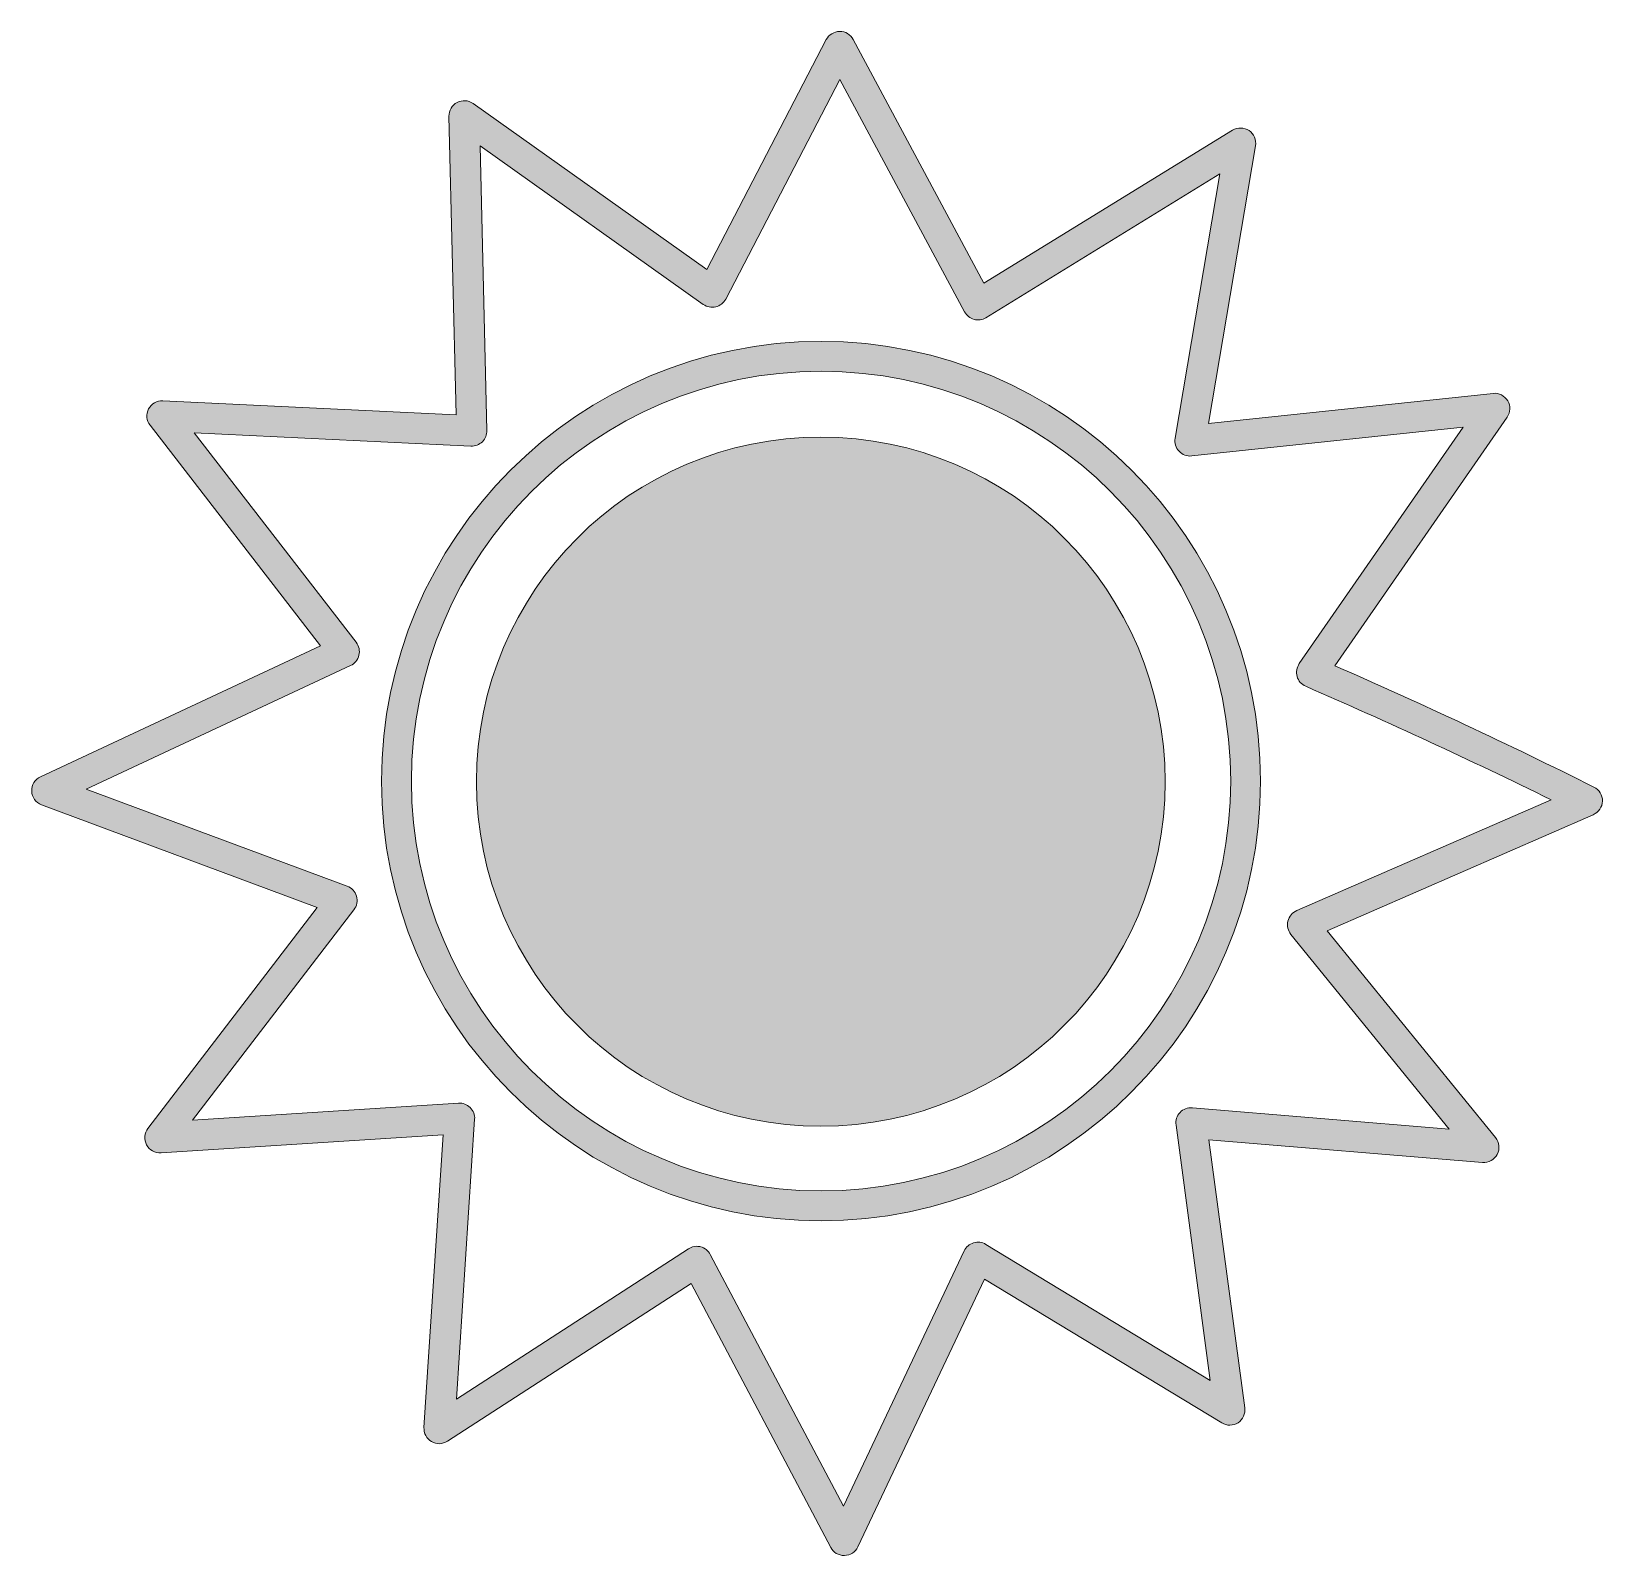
# Model space of a CAD drawing. Header units: inches. Extents: x 61.4 to 73.4, y -11.9 to -0.2.
import ezdxf

# ---------------------------------------------------------------- set-up
doc = ezdxf.new("R2010")
doc.units = ezdxf.units.IN
doc.header["$MEASUREMENT"] = 0
doc.layers.add('Layer 1', color=7, linetype='Continuous')

msp = doc.modelspace()

# ---------------------------------------------------------------- hatches: boundary and pattern name
at = {"layer": 'Layer 1', "true_color": 0xffffff}
h = msp.add_hatch(color=7, dxfattribs=at)
h.dxf.hatch_style = 2
edge = h.paths.add_edge_path()
edge.add_spline(control_points=[(73.318, -6.019), (72.669, -5.695), (72.003, -5.384), (71.339, -5.093), (71.339, -5.093), (72.654, -3.195), (72.654, -3.195), (72.68, -3.158), (72.682, -3.109), (72.659, -3.07), (72.636, -3.031), (72.592, -3.008), (72.547, -3.013), (72.547, -3.013), (70.374, -3.243), (70.374, -3.243), (70.374, -3.243), (70.733, -1.122), (70.733, -1.122), (70.74, -1.077), (70.721, -1.032), (70.683, -1.006), (70.645, -0.981), (70.596, -0.98), (70.557, -1.004), (70.557, -1.004), (68.657, -2.172), (68.657, -2.172), (68.657, -2.172), (67.659, -0.311), (67.659, -0.311), (67.639, -0.273), (67.599, -0.249), (67.556, -0.249), (67.513, -0.25), (67.473, -0.274), (67.453, -0.312), (67.453, -0.312), (66.54, -2.067), (66.54, -2.067), (66.54, -2.067), (64.755, -0.799), (64.755, -0.799), (64.719, -0.774), (64.672, -0.771), (64.633, -0.792), (64.594, -0.812), (64.57, -0.853), (64.571, -0.897), (64.571, -0.897), (64.625, -3.176), (64.625, -3.176), (64.625, -3.176), (62.384, -3.069), (62.384, -3.069), (62.384, -3.069), (62.384, -3.069), (62.384, -3.069), (62.339, -3.066), (62.297, -3.092), (62.276, -3.132), (62.255, -3.172), (62.259, -3.221), (62.287, -3.257), (62.287, -3.257), (63.589, -4.942), (63.589, -4.942), (63.589, -4.942), (61.45, -5.94), (61.45, -5.94), (61.407, -5.96), (61.381, -6.003), (61.383, -6.05), (61.385, -6.097), (61.414, -6.138), (61.458, -6.155), (61.458, -6.155), (63.565, -6.939), (63.565, -6.939), (63.565, -6.939), (62.271, -8.626), (62.271, -8.626), (62.243, -8.662), (62.239, -8.711), (62.261, -8.751), (62.282, -8.791), (62.324, -8.816), (62.371, -8.812), (62.371, -8.812), (64.526, -8.674), (64.526, -8.674), (64.526, -8.674), (64.38, -10.909), (64.38, -10.909), (64.377, -10.953), (64.399, -10.995), (64.438, -11.017), (64.476, -11.04), (64.522, -11.038), (64.56, -11.014), (64.56, -11.014), (66.421, -9.81), (66.421, -9.81), (66.421, -9.81), (67.487, -11.825), (67.487, -11.825), (67.507, -11.864), (67.546, -11.887), (67.592, -11.887), (67.637, -11.886), (67.676, -11.861), (67.695, -11.821), (67.695, -11.821), (68.662, -9.777), (68.662, -9.777), (68.662, -9.777), (70.475, -10.875), (70.475, -10.875), (70.513, -10.898), (70.561, -10.897), (70.599, -10.873), (70.636, -10.848), (70.656, -10.804), (70.65, -10.76), (70.65, -10.76), (70.375, -8.713), (70.375, -8.713), (70.375, -8.713), (72.467, -8.886), (72.467, -8.886), (72.513, -8.89), (72.557, -8.865), (72.579, -8.824), (72.601, -8.783), (72.596, -8.733), (72.566, -8.696), (72.566, -8.696), (71.28, -7.116), (71.28, -7.116), (71.28, -7.116), (73.313, -6.23), (73.313, -6.23), (73.354, -6.212), (73.381, -6.171), (73.383, -6.126), (73.384, -6.081), (73.359, -6.039), (73.318, -6.019)], knot_values=[0, 0, 0, 0, 1, 1, 1, 2, 2, 2, 3, 3, 3, 4, 4, 4, 5, 5, 5, 6, 6, 6, 7, 7, 7, 8, 8, 8, 9, 9, 9, 10, 10, 10, 11, 11, 11, 12, 12, 12, 13, 13, 13, 14, 14, 14, 15, 15, 15, 16, 16, 16, 17, 17, 17, 18, 18, 18, 19, 19, 19, 20, 20, 20, 21, 21, 21, 22, 22, 22, 23, 23, 23, 24, 24, 24, 25, 25, 25, 26, 26, 26, 27, 27, 27, 28, 28, 28, 29, 29, 29, 30, 30, 30, 31, 31, 31, 32, 32, 32, 33, 33, 33, 34, 34, 34, 35, 35, 35, 36, 36, 36, 37, 37, 37, 38, 38, 38, 39, 39, 39, 40, 40, 40, 41, 41, 41, 42, 42, 42, 43, 43, 43, 44, 44, 44, 45, 45, 45, 46, 46, 46, 47, 47, 47, 48, 48, 48, 49, 49, 49, 49], degree=3, periodic=1)
edge = h.paths.add_edge_path()
edge.add_spline(control_points=[(70.125, -8.6), (70.125, -8.6), (70.387, -10.55), (70.387, -10.55), (70.387, -10.55), (68.672, -9.511), (68.672, -9.511), (68.644, -9.494), (68.61, -9.49), (68.578, -9.499), (68.547, -9.509), (68.521, -9.531), (68.507, -9.561), (68.507, -9.561), (67.584, -11.511), (67.584, -11.511), (67.584, -11.511), (66.567, -9.588), (66.567, -9.588), (66.552, -9.56), (66.525, -9.538), (66.494, -9.53), (66.484, -9.528), (66.474, -9.526), (66.465, -9.526), (66.442, -9.526), (66.42, -9.533), (66.401, -9.545), (66.401, -9.545), (64.628, -10.693), (64.628, -10.693), (64.628, -10.693), (64.767, -8.556), (64.767, -8.556), (64.769, -8.523), (64.757, -8.49), (64.733, -8.467), (64.709, -8.443), (64.677, -8.431), (64.643, -8.433), (64.643, -8.433), (62.612, -8.564), (62.612, -8.564), (62.612, -8.564), (63.845, -6.956), (63.845, -6.956), (63.868, -6.927), (63.875, -6.888), (63.865, -6.853), (63.855, -6.817), (63.828, -6.789), (63.793, -6.776), (63.793, -6.776), (61.8, -6.034), (61.8, -6.034), (61.8, -6.034), (63.819, -5.091), (63.819, -5.091), (63.851, -5.076), (63.874, -5.048), (63.883, -5.013), (63.891, -4.979), (63.884, -4.943), (63.862, -4.914), (63.862, -4.914), (62.625, -3.314), (62.625, -3.314), (62.625, -3.314), (64.739, -3.415), (64.739, -3.415), (64.77, -3.417), (64.803, -3.404), (64.826, -3.382), (64.849, -3.359), (64.861, -3.328), (64.861, -3.296), (64.861, -3.296), (64.809, -1.124), (64.809, -1.124), (64.809, -1.124), (66.514, -2.334), (66.514, -2.334), (66.541, -2.353), (66.576, -2.36), (66.609, -2.352), (66.641, -2.344), (66.669, -2.323), (66.685, -2.293), (66.685, -2.293), (67.558, -0.615), (67.558, -0.615), (67.558, -0.615), (68.51, -2.391), (68.51, -2.391), (68.525, -2.419), (68.551, -2.44), (68.582, -2.448), (68.613, -2.457), (68.646, -2.452), (68.673, -2.435), (68.673, -2.435), (70.46, -1.336), (70.46, -1.336), (70.46, -1.336), (70.118, -3.356), (70.118, -3.356), (70.112, -3.391), (70.124, -3.428), (70.148, -3.455), (70.174, -3.482), (70.209, -3.495), (70.245, -3.491), (70.245, -3.491), (72.318, -3.272), (72.318, -3.272), (72.318, -3.272), (71.067, -5.076), (71.067, -5.076), (71.047, -5.105), (71.041, -5.141), (71.05, -5.175), (71.06, -5.208), (71.084, -5.236), (71.116, -5.25), (71.743, -5.522), (72.373, -5.813), (72.99, -6.116), (72.99, -6.116), (71.047, -6.963), (71.047, -6.963), (71.014, -6.978), (70.989, -7.007), (70.98, -7.043), (70.972, -7.078), (70.98, -7.116), (71.003, -7.144), (71.003, -7.144), (72.213, -8.631), (72.213, -8.631), (72.213, -8.631), (70.25, -8.469), (70.25, -8.469), (70.214, -8.465), (70.18, -8.479), (70.156, -8.504), (70.131, -8.53), (70.12, -8.565), (70.125, -8.6)], knot_values=[0, 0, 0, 0, 1, 1, 1, 2, 2, 2, 3, 3, 3, 4, 4, 4, 5, 5, 5, 6, 6, 6, 7, 7, 7, 8, 8, 8, 9, 9, 9, 10, 10, 10, 11, 11, 11, 12, 12, 12, 13, 13, 13, 14, 14, 14, 15, 15, 15, 16, 16, 16, 17, 17, 17, 18, 18, 18, 19, 19, 19, 20, 20, 20, 21, 21, 21, 22, 22, 22, 23, 23, 23, 24, 24, 24, 25, 25, 25, 26, 26, 26, 27, 27, 27, 28, 28, 28, 29, 29, 29, 30, 30, 30, 31, 31, 31, 32, 32, 32, 33, 33, 33, 34, 34, 34, 35, 35, 35, 36, 36, 36, 37, 37, 37, 38, 38, 38, 39, 39, 39, 40, 40, 40, 41, 41, 41, 42, 42, 42, 43, 43, 43, 44, 44, 44, 45, 45, 45, 46, 46, 46, 47, 47, 47, 48, 48, 48, 49, 49, 49, 49], degree=3, periodic=1)
h = msp.add_hatch(color=7, dxfattribs=at)
h.dxf.hatch_style = 2
edge = h.paths.add_edge_path()
edge.add_spline(control_points=[(67.413, -2.616), (65.562, -2.616), (64.056, -4.122), (64.056, -5.974), (64.056, -7.825), (65.562, -9.331), (67.413, -9.331), (69.264, -9.331), (70.771, -7.825), (70.771, -5.974), (70.771, -4.122), (69.264, -2.616), (67.413, -2.616)], knot_values=[0, 0, 0, 0, 1, 1, 1, 2, 2, 2, 3, 3, 3, 4, 4, 4, 4], degree=3, periodic=1)
edge = h.paths.add_edge_path()
edge.add_spline(control_points=[(70.543, -5.974), (70.543, -7.699), (69.139, -9.103), (67.413, -9.103), (65.688, -9.103), (64.284, -7.699), (64.284, -5.974), (64.284, -4.248), (65.688, -2.844), (67.413, -2.844), (69.139, -2.844), (70.543, -4.248), (70.543, -5.974)], knot_values=[0, 0, 0, 0, 1, 1, 1, 2, 2, 2, 3, 3, 3, 4, 4, 4, 4], degree=3, periodic=1)
h = msp.add_hatch(color=7, dxfattribs=at)
h.dxf.hatch_style = 2
edge = h.paths.add_edge_path()
edge.add_spline(control_points=[(67.412, -3.347), (65.959, -3.347), (64.781, -4.525), (64.781, -5.978), (64.781, -7.431), (65.959, -8.609), (67.412, -8.609), (68.865, -8.609), (70.042, -7.431), (70.042, -5.978), (70.042, -4.525), (68.865, -3.347), (67.412, -3.347)], knot_values=[0, 0, 0, 0, 1, 1, 1, 2, 2, 2, 3, 3, 3, 4, 4, 4, 4], degree=3, periodic=1)

# ---------------------------------------------------------------- linework, layer by layer
at = {"layer": 'Layer 1', "lineweight": 0}
for points, knots in [([(73.318, -6.019), (72.669, -5.695), (72.003, -5.384), (71.339, -5.093), (71.339, -5.093), (72.654, -3.195), (72.654, -3.195), (72.68, -3.158), (72.682, -3.109), (72.659, -3.07), (72.636, -3.031), (72.592, -3.008), (72.547, -3.013), (72.547, -3.013), (70.374, -3.243), (70.374, -3.243), (70.374, -3.243), (70.733, -1.122), (70.733, -1.122), (70.74, -1.077), (70.721, -1.032), (70.683, -1.006), (70.645, -0.981), (70.596, -0.98), (70.557, -1.004), (70.557, -1.004), (68.657, -2.172), (68.657, -2.172), (68.657, -2.172), (67.659, -0.311), (67.659, -0.311), (67.639, -0.273), (67.599, -0.249), (67.556, -0.249), (67.513, -0.25), (67.473, -0.274), (67.453, -0.312), (67.453, -0.312), (66.54, -2.067), (66.54, -2.067), (66.54, -2.067), (64.755, -0.799), (64.755, -0.799), (64.719, -0.774), (64.672, -0.771), (64.633, -0.792), (64.594, -0.812), (64.57, -0.853), (64.571, -0.897), (64.571, -0.897), (64.625, -3.176), (64.625, -3.176), (64.625, -3.176), (62.384, -3.069), (62.384, -3.069), (62.384, -3.069), (62.384, -3.069), (62.384, -3.069), (62.339, -3.066), (62.297, -3.092), (62.276, -3.132), (62.255, -3.172), (62.259, -3.221), (62.287, -3.257), (62.287, -3.257), (63.589, -4.942), (63.589, -4.942), (63.589, -4.942), (61.45, -5.94), (61.45, -5.94), (61.407, -5.96), (61.381, -6.003), (61.383, -6.05), (61.385, -6.097), (61.414, -6.138), (61.458, -6.155), (61.458, -6.155), (63.565, -6.939), (63.565, -6.939), (63.565, -6.939), (62.271, -8.626), (62.271, -8.626), (62.243, -8.662), (62.239, -8.711), (62.261, -8.751), (62.282, -8.791), (62.324, -8.816), (62.371, -8.812), (62.371, -8.812), (64.526, -8.674), (64.526, -8.674), (64.526, -8.674), (64.38, -10.909), (64.38, -10.909), (64.377, -10.953), (64.399, -10.995), (64.438, -11.017), (64.476, -11.04), (64.522, -11.038), (64.56, -11.014), (64.56, -11.014), (66.421, -9.81), (66.421, -9.81), (66.421, -9.81), (67.487, -11.825), (67.487, -11.825), (67.507, -11.864), (67.546, -11.887), (67.592, -11.887), (67.637, -11.886), (67.676, -11.861), (67.695, -11.821), (67.695, -11.821), (68.662, -9.777), (68.662, -9.777), (68.662, -9.777), (70.475, -10.875), (70.475, -10.875), (70.513, -10.898), (70.561, -10.897), (70.599, -10.873), (70.636, -10.848), (70.656, -10.804), (70.65, -10.76), (70.65, -10.76), (70.375, -8.713), (70.375, -8.713), (70.375, -8.713), (72.467, -8.886), (72.467, -8.886), (72.513, -8.89), (72.557, -8.865), (72.579, -8.824), (72.601, -8.783), (72.596, -8.733), (72.566, -8.696), (72.566, -8.696), (71.28, -7.116), (71.28, -7.116), (71.28, -7.116), (73.313, -6.23), (73.313, -6.23), (73.354, -6.212), (73.381, -6.171), (73.383, -6.126), (73.384, -6.081), (73.359, -6.039), (73.318, -6.019)], [0, 0, 0, 0, 1, 1, 1, 2, 2, 2, 3, 3, 3, 4, 4, 4, 5, 5, 5, 6, 6, 6, 7, 7, 7, 8, 8, 8, 9, 9, 9, 10, 10, 10, 11, 11, 11, 12, 12, 12, 13, 13, 13, 14, 14, 14, 15, 15, 15, 16, 16, 16, 17, 17, 17, 18, 18, 18, 19, 19, 19, 20, 20, 20, 21, 21, 21, 22, 22, 22, 23, 23, 23, 24, 24, 24, 25, 25, 25, 26, 26, 26, 27, 27, 27, 28, 28, 28, 29, 29, 29, 30, 30, 30, 31, 31, 31, 32, 32, 32, 33, 33, 33, 34, 34, 34, 35, 35, 35, 36, 36, 36, 37, 37, 37, 38, 38, 38, 39, 39, 39, 40, 40, 40, 41, 41, 41, 42, 42, 42, 43, 43, 43, 44, 44, 44, 45, 45, 45, 46, 46, 46, 47, 47, 47, 48, 48, 48, 49, 49, 49, 49]), ([(70.125, -8.6), (70.125, -8.6), (70.387, -10.55), (70.387, -10.55), (70.387, -10.55), (68.672, -9.511), (68.672, -9.511), (68.644, -9.494), (68.61, -9.49), (68.578, -9.499), (68.547, -9.509), (68.521, -9.531), (68.507, -9.561), (68.507, -9.561), (67.584, -11.511), (67.584, -11.511), (67.584, -11.511), (66.567, -9.588), (66.567, -9.588), (66.552, -9.56), (66.525, -9.538), (66.494, -9.53), (66.484, -9.528), (66.474, -9.526), (66.465, -9.526), (66.442, -9.526), (66.42, -9.533), (66.401, -9.545), (66.401, -9.545), (64.628, -10.693), (64.628, -10.693), (64.628, -10.693), (64.767, -8.556), (64.767, -8.556), (64.769, -8.523), (64.757, -8.49), (64.733, -8.467), (64.709, -8.443), (64.677, -8.431), (64.643, -8.433), (64.643, -8.433), (62.612, -8.564), (62.612, -8.564), (62.612, -8.564), (63.845, -6.956), (63.845, -6.956), (63.868, -6.927), (63.875, -6.888), (63.865, -6.853), (63.855, -6.817), (63.828, -6.789), (63.793, -6.776), (63.793, -6.776), (61.8, -6.034), (61.8, -6.034), (61.8, -6.034), (63.819, -5.091), (63.819, -5.091), (63.851, -5.076), (63.874, -5.048), (63.883, -5.013), (63.891, -4.979), (63.884, -4.943), (63.862, -4.914), (63.862, -4.914), (62.625, -3.314), (62.625, -3.314), (62.625, -3.314), (64.739, -3.415), (64.739, -3.415), (64.77, -3.417), (64.803, -3.404), (64.826, -3.382), (64.849, -3.359), (64.861, -3.328), (64.861, -3.296), (64.861, -3.296), (64.809, -1.124), (64.809, -1.124), (64.809, -1.124), (66.514, -2.334), (66.514, -2.334), (66.541, -2.353), (66.576, -2.36), (66.609, -2.352), (66.641, -2.344), (66.669, -2.323), (66.685, -2.293), (66.685, -2.293), (67.558, -0.615), (67.558, -0.615), (67.558, -0.615), (68.51, -2.391), (68.51, -2.391), (68.525, -2.419), (68.551, -2.44), (68.582, -2.448), (68.613, -2.457), (68.646, -2.452), (68.673, -2.435), (68.673, -2.435), (70.46, -1.336), (70.46, -1.336), (70.46, -1.336), (70.118, -3.356), (70.118, -3.356), (70.112, -3.391), (70.124, -3.428), (70.148, -3.455), (70.174, -3.482), (70.209, -3.495), (70.245, -3.491), (70.245, -3.491), (72.318, -3.272), (72.318, -3.272), (72.318, -3.272), (71.067, -5.076), (71.067, -5.076), (71.047, -5.105), (71.041, -5.141), (71.05, -5.175), (71.06, -5.208), (71.084, -5.236), (71.116, -5.25), (71.743, -5.522), (72.373, -5.813), (72.99, -6.116), (72.99, -6.116), (71.047, -6.963), (71.047, -6.963), (71.014, -6.978), (70.989, -7.007), (70.98, -7.043), (70.972, -7.078), (70.98, -7.116), (71.003, -7.144), (71.003, -7.144), (72.213, -8.631), (72.213, -8.631), (72.213, -8.631), (70.25, -8.469), (70.25, -8.469), (70.214, -8.465), (70.18, -8.479), (70.156, -8.504), (70.131, -8.53), (70.12, -8.565), (70.125, -8.6)], [0, 0, 0, 0, 1, 1, 1, 2, 2, 2, 3, 3, 3, 4, 4, 4, 5, 5, 5, 6, 6, 6, 7, 7, 7, 8, 8, 8, 9, 9, 9, 10, 10, 10, 11, 11, 11, 12, 12, 12, 13, 13, 13, 14, 14, 14, 15, 15, 15, 16, 16, 16, 17, 17, 17, 18, 18, 18, 19, 19, 19, 20, 20, 20, 21, 21, 21, 22, 22, 22, 23, 23, 23, 24, 24, 24, 25, 25, 25, 26, 26, 26, 27, 27, 27, 28, 28, 28, 29, 29, 29, 30, 30, 30, 31, 31, 31, 32, 32, 32, 33, 33, 33, 34, 34, 34, 35, 35, 35, 36, 36, 36, 37, 37, 37, 38, 38, 38, 39, 39, 39, 40, 40, 40, 41, 41, 41, 42, 42, 42, 43, 43, 43, 44, 44, 44, 45, 45, 45, 46, 46, 46, 47, 47, 47, 48, 48, 48, 49, 49, 49, 49]), ([(67.413, -2.616), (65.562, -2.616), (64.056, -4.122), (64.056, -5.974), (64.056, -7.825), (65.562, -9.331), (67.413, -9.331), (69.264, -9.331), (70.771, -7.825), (70.771, -5.974), (70.771, -4.122), (69.264, -2.616), (67.413, -2.616)], [0, 0, 0, 0, 1, 1, 1, 2, 2, 2, 3, 3, 3, 4, 4, 4, 4]), ([(70.543, -5.974), (70.543, -7.699), (69.139, -9.103), (67.413, -9.103), (65.688, -9.103), (64.284, -7.699), (64.284, -5.974), (64.284, -4.248), (65.688, -2.844), (67.413, -2.844), (69.139, -2.844), (70.543, -4.248), (70.543, -5.974)], [0, 0, 0, 0, 1, 1, 1, 2, 2, 2, 3, 3, 3, 4, 4, 4, 4]), ([(67.412, -3.347), (65.959, -3.347), (64.781, -4.525), (64.781, -5.978), (64.781, -7.431), (65.959, -8.609), (67.412, -8.609), (68.865, -8.609), (70.042, -7.431), (70.042, -5.978), (70.042, -4.525), (68.865, -3.347), (67.412, -3.347)], [0, 0, 0, 0, 1, 1, 1, 2, 2, 2, 3, 3, 3, 4, 4, 4, 4])]:
    msp.add_open_spline(points, degree=3, knots=knots, dxfattribs=at)

doc.saveas('drawing.dxf')
